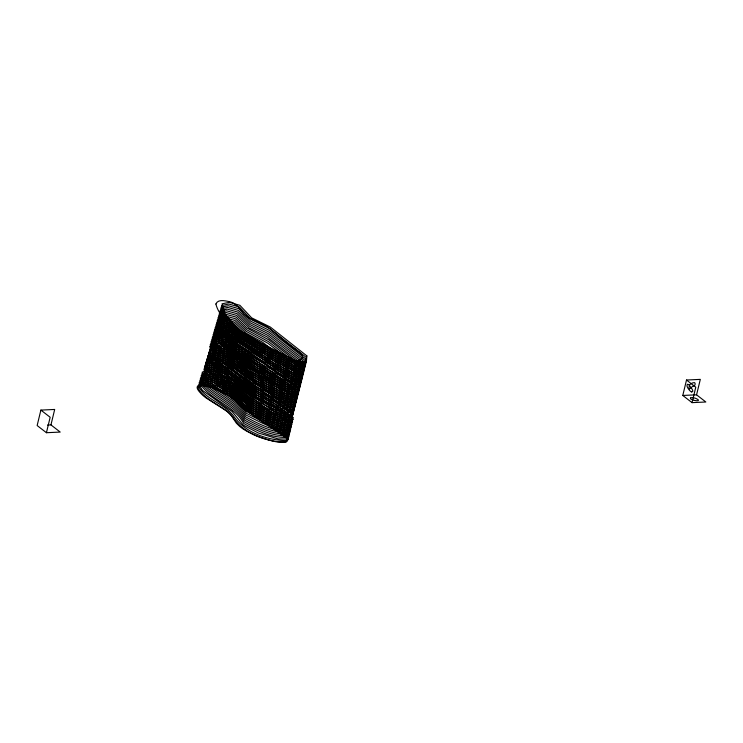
<?xml version="1.0" encoding="UTF-8"?>
<svg xmlns="http://www.w3.org/2000/svg" width="743" height="743" viewBox="0 0 743 743"><rect width="100%" height="100%" fill="white"/><g stroke="black" fill="none" stroke-linecap="round" stroke-linejoin="round"><path stroke-width="1.11" d="M50.951 424.894L54.685 409.449L40.884 410.099L37.15 425.535L46.428 432.714L60.22 432.073L50.951 424.894L47.496 425.052M46.428 432.714L50.162 417.269L40.884 410.099M682.78 395.462L686.513 380.026L700.315 379.376L696.572 394.821L705.85 402L692.049 402.641L682.78 395.462L696.572 394.821M692.049 402.641L695.782 387.196L686.513 380.026M691.074 387.679L689.365 388.97L689.002 387.8A11.256 8.164 -52.3 0 1 689.123 386.75L689.68 384.948A2.21 1.607 -52.3 0 1 690.228 384.261L691.352 383.499A10.876 7.894 -52.3 0 1 693.126 382.784L694.464 382.645A1.43 1.04 -52.3 0 1 694.816 382.896L695.03 383.36A3.39 2.461 -52.3 0 1 695.123 384.252L694.742 385.32L693.507 385.896M691.482 391.821C694.436 392.415 691.714 388.217 690.73 387.344A26.507 15.519 87.3 0 1 690.256 386.685L689.402 385.459A6.455 3.78 87.3 0 0 688.362 384.475L687.544 384.27A0.994 0.585 87.3 0 0 687.191 384.586L687.024 385.701A2.563 1.495 87.3 0 0 687.219 386.741L687.851 388.069A18.389 10.764 87.3 0 0 688.612 389.146A15.074 8.823 87.3 0 0 691.445 391.988M691.111 387.716A8.972 6.511 -52.3 0 1 693.479 385.812M215.888 304.008C218.396 314.373 227.144 322.378 234.844 329.372A68.44 24.751 13.6 0 0 245.775 336.542L270.201 348.634A75.368 27.259 13.6 0 1 274.39 350.975C282.489 355.145 292.008 364.553 301.584 359.25A20.061 7.254 13.6 0 0 302.605 357.764L302.178 355.33L299.615 352.516L286.826 342.913L268.743 327.7A31.708 11.461 13.6 0 0 264.647 325.313L247.289 316.973L243.815 313.927L238.011 306.469L233.525 303.135A9.557 3.455 13.6 0 0 229.884 301.76C225.631 300.924 217.931 298.751 215.888 304.008M690.451 398.164L690.507 398.517A5.489 1.988 13.6 0 0 690.851 399.037C692.049 400.384 700.203 401.796 698.244 399.771A9.891 3.576 13.6 0 0 697.018 399.01L695.736 398.397A4.021 1.458 13.6 0 0 693.813 397.83L693.59 397.793A4.997 1.802 13.6 0 0 692.457 397.644L691.074 397.681A2.405 0.873 13.6 0 0 690.591 397.895L690.451 398.164M303.125 370.776L302.791 376.023L294.702 376.85L291.46 375.912L260.626 359.863L236.785 345.449L221.024 329.279L217.578 319.193L224.479 317.614L234.872 320.419L246.193 331.341L267.907 343.266L303.125 370.776M302.299 374.11L301.964 379.339L293.847 380.119L290.597 379.19L259.651 363.225L236.367 348.801L220.234 332.678L216.584 322.611L223.364 321.004L233.701 323.762L245.506 334.666L262.047 343.925L302.299 374.11M302.707 372.438L302.382 377.676L294.274 378.484L291.024 377.546L260.143 361.544L236.571 347.12L220.625 330.979L217.086 320.902L223.922 319.304L234.286 322.091L245.84 333.003L262.567 342.272L302.707 372.438M303.534 369.104L303.2 374.37L295.12 375.215L291.888 374.268L261.099 358.182L237.017 343.777L221.433 327.589L218.08 317.475L225.036 315.914L235.447 318.747L246.555 329.669L268.474 341.622L303.534 369.104M303.952 367.451L303.618 372.717L295.538 373.58L292.305 372.624L261.564 356.501L237.258 342.096L221.841 325.889L218.581 315.766L225.584 314.215L236.023 317.075L246.927 328.007L269.04 339.978L303.952 367.451M301.472 377.453L301.129 382.654L292.974 383.379L289.714 382.478C263.31 369.271 235.457 356.575 216.91 332.548L215.591 326.028L222.241 324.394L232.513 327.106L244.846 337.991L260.988 347.213L301.472 377.453M301.881 375.782L301.547 380.992L293.411 381.753L290.151 380.834L256.484 363.55L236.172 350.473L219.835 334.369L216.092 324.32L222.807 322.694L233.107 325.434L245.171 336.328L261.517 345.569L301.881 375.782M304.37 365.788L304.026 371.063L295.955 371.946L259.205 353.464L237.519 340.415L222.25 324.189L219.074 314.057L226.132 312.524L236.59 315.394L249.128 327.904L267.22 336.978L304.37 365.788M301.064 379.125L300.711 384.317L292.538 385.013L289.268 384.122L255.536 366.921L235.819 353.817L216.492 334.257L215.089 327.747L221.674 326.084L231.918 328.768L244.521 339.653L260.449 348.857L301.064 379.125M304.779 364.135L304.426 369.42L296.364 370.311L259.641 351.792L237.788 338.734L222.668 322.49L219.575 312.348L226.68 310.825L237.156 313.722L249.509 326.233L267.749 335.334L304.779 364.135M305.197 362.482L304.834 367.776L296.763 368.677L260.069 350.111L238.076 337.043L223.086 320.79L220.077 310.639L227.219 309.125L237.714 312.041L249.908 324.561L268.279 333.681L305.197 362.482M300.655 380.797L300.283 385.979L292.101 386.648L288.823 385.756L255.063 368.602L235.652 355.479L216.074 335.957L214.597 329.455L221.108 327.774L231.324 330.44L242.524 339.746L259.92 350.501L300.655 380.797M300.246 382.478L299.866 387.642L291.655 388.283L288.368 387.4L254.58 370.283L235.494 357.151L215.656 337.656L214.095 331.164L220.532 329.474L230.72 332.102L242.19 341.409L257.022 350.891L300.246 382.478M305.614 360.838L305.234 366.132L297.163 367.042L260.487 348.439L238.392 335.362L223.513 319.091L220.569 308.93L227.757 307.435L238.271 310.36L250.326 322.889L268.79 332.028L305.614 360.838M299.828 384.159L299.438 389.304L291.21 389.908L287.912 389.044L261.731 376.032L238.549 361.423L215.238 339.356L213.594 332.873L219.965 331.164L227.795 332.78L256.53 352.526L299.828 384.159M306.032 359.185L305.642 364.488L297.562 365.407L260.904 346.758L238.717 333.672L223.949 317.391L221.07 307.221L228.296 305.735L238.819 308.679L250.753 321.208L269.3 330.366L306.032 359.185M299.42 385.84L299.02 390.976L290.764 391.542L287.457 390.679L248.905 370.868L217.523 344.52L213.102 334.591L219.389 332.855L227.182 334.461L256.038 354.17L299.42 385.84M306.46 357.55L306.042 362.853L297.943 363.773L261.313 345.086L239.06 331.982L224.386 315.691L221.563 305.522L228.825 304.036L239.357 306.989L251.19 319.536L269.802 328.712L306.46 357.55M299.011 387.521L298.593 392.638L290.318 393.177L287.002 392.323L248.506 372.549L217.151 346.219L212.6 336.3L218.823 334.554L226.578 336.133L299.011 387.521M306.878 355.906L306.432 361.209L298.333 362.129L261.712 343.415L239.422 330.291L224.832 313.983L222.064 303.813L229.355 302.336L239.896 305.308L251.654 317.855L270.303 327.05L306.878 355.906M298.602 389.202L298.166 394.301L289.863 394.802L283.427 392.861L248.106 374.231L216.77 347.91L212.108 338.009L218.247 336.245L225.965 337.805L266.867 365.389L298.602 389.202M298.203 390.883L297.729 395.973L289.417 396.437L282.953 394.514L252.128 378.698L216.399 349.6L211.606 339.727L217.671 337.935L227.683 340.424L298.203 390.883M297.794 392.564L297.302 397.635L288.962 398.072L282.47 396.168L251.626 380.379L216.018 351.29L211.105 341.436L217.095 339.625L227.07 342.086L297.794 392.564M297.386 394.254L296.875 399.297L288.516 399.697L281.996 397.821L251.134 382.06L215.646 352.981L210.613 343.145L216.51 341.325L226.457 343.749L297.386 394.254M296.977 395.935L296.448 400.969L288.061 401.331L281.513 399.474L250.632 383.741L215.266 354.671L210.111 344.863L215.934 343.015L225.844 345.411L296.977 395.935M296.568 397.616L296.011 402.632L287.606 402.966L281.04 401.127L254.635 388.171L214.894 356.361L209.619 346.572L215.359 344.706L225.231 347.074L296.568 397.616M296.169 399.297L295.584 404.303L287.16 404.591L280.557 402.78L254.06 389.861L221.878 364.544L209.433 351.346L210.928 346.86L219.798 347.13L230.209 351.68L296.169 399.297M295.76 400.988L295.147 405.966L286.705 406.226L280.083 404.424L253.493 391.542L221.6 366.215L208.987 353.055L210.39 348.56L219.194 348.82L229.689 353.334L295.76 400.988M205.514 363.894L204.938 368.444C218.256 382.691 236.274 391.292 248.506 406.672C261.982 413.052 275.662 422.386 291.265 420.909L293.392 417.733L245.719 382.478C234.008 373.831 221.061 362.565 205.514 363.894M295.352 402.669L294.711 407.628L286.259 407.861L279.609 406.077L252.926 393.223L221.33 367.887L208.542 354.764L209.842 350.269L218.591 350.501L229.16 354.987L295.352 402.669M294.943 404.35L294.284 409.291C280.603 411.594 269.096 402.214 256.994 397.607C239.441 385.496 222.64 372.132 208.096 356.473L209.303 351.968L217.996 352.182L228.63 356.631L294.943 404.35M287.643 439.754L287.578 440.19A10.56 3.817 13.6 0 1 286.631 441.258C277.891 443.942 268.687 439.791 260.366 437.265A51.518 18.631 13.6 0 1 253.846 434.664L246.88 431.256A40.568 14.665 13.6 0 1 239.748 426.482L236.302 423.101L230.934 415.031L227.646 411.631L206.108 397.979A68.012 24.593 13.6 0 1 202.839 395.35C184.134 378.02 216.965 386.973 223.169 392.369A72.6 26.256 13.6 0 1 227.692 394.849L234.556 399.325A30.621 11.071 13.6 0 1 236.562 401.099L240.361 405.529A51.796 18.733 13.6 0 0 242.459 407.619L259.827 420.148A368.073 133.108 13.6 0 0 268.799 425.85C274.854 430.513 283.715 432.955 287.643 439.754M294.544 406.031L293.847 410.953L285.358 411.12L278.671 409.384L251.793 396.586L220.773 371.24L207.65 358.182L208.755 353.668L217.393 353.863L228.101 358.284L294.544 406.031M206.052 362.185L205.393 366.736C218.656 381.066 236.543 389.852 249.035 404.991C262.483 411.343 276.117 420.779 291.693 419.256L292.519 414.418L246.174 380.834C234.407 372.262 221.618 360.838 206.052 362.185M294.135 407.712L293.42 412.616L284.913 412.755L271.947 408.743L251.227 398.267L220.485 372.912L207.195 359.9L208.216 355.377L216.798 355.553L227.572 359.937L294.135 407.712M293.726 409.393L292.983 414.278C277.492 415.969 264.034 406.18 250.67 399.948C236.655 386.416 219.984 375.986 206.749 361.609L207.668 357.077L216.204 357.234L227.042 361.59L293.726 409.393M293.327 411.065L292.556 415.941C277.037 417.575 263.514 407.907 250.122 401.629C236.367 387.855 219.603 377.583 206.294 363.318L207.13 358.785L215.609 358.925L226.504 363.243L244.103 375.066L293.327 411.065M206.591 360.485L205.848 365.027C219.055 379.441 236.803 388.422 249.574 403.31C262.994 409.625 276.572 419.173 292.129 417.594L292.918 412.746L225.974 364.897L215.024 360.606L206.591 360.485M292.993 419.405L290.847 422.572L282.294 422.563L268.975 418.746L247.976 408.344L235.104 394.765L206.944 373.385L204.975 365.593C220.504 364.293 233.599 375.41 245.264 384.122L292.993 419.405M292.603 421.077L290.42 424.225L281.866 424.197L268.502 420.417L247.456 410.025L234.862 396.437L206.508 375.085L204.446 367.302C220.392 366.327 234.472 377.165 246.026 387.001L292.603 421.077M292.203 422.748L290.002 425.878L281.448 425.832L268.037 422.08L246.955 411.696L234.621 398.109L206.08 376.794L203.907 369.002C219.817 368.064 234.082 378.707 245.524 388.654L292.203 422.748M291.804 424.411L289.575 427.522C273.888 428.832 260.022 419.869 246.453 413.377C235.531 395.415 212.656 390.214 202.152 372.243L206.823 370.107L216.25 372.104L233.85 380.983L245.023 390.298L291.804 424.411M291.405 426.073L289.166 429.175C273.452 430.448 259.558 421.56 245.97 415.049C235.234 396.911 212.229 391.886 201.659 373.952L206.266 371.806C234.194 376.404 252.314 401.081 275.737 414.668L291.405 426.073M291.005 427.727L288.748 430.819C273.275 431.469 258.713 424.058 245.496 416.73C234.918 398.434 211.811 393.567 201.158 375.67L205.718 373.506L215.108 375.456L232.996 384.298L245.181 394.83L291.005 427.727M290.615 429.389L288.34 432.472C272.848 433.085 258.258 425.758 245.032 418.402C234.593 399.966 211.383 395.239 200.666 377.379L205.179 375.196L214.541 377.138L232.559 385.961L244.661 396.483L290.615 429.389M288.219 439.243L285.971 442.308C266.904 441.732 245.803 434.636 234.017 418.885C224.702 405.204 205.616 402.019 197.684 387.623L202.003 385.403L211.272 387.27L229.671 395.963L241.642 406.449L288.219 439.243M290.216 431.042L287.931 434.116C272.44 434.711 257.812 427.448 244.586 420.083C234.259 401.526 210.956 396.92 200.164 379.088L204.641 376.896L213.984 378.828L232.104 387.614L244.141 398.137L290.216 431.042M288.618 437.618L286.352 440.673C267.285 440.088 246.184 432.983 234.416 417.204C225.138 403.514 206.062 400.328 198.186 385.914L202.523 383.704L211.801 385.571L230.181 394.282L242.134 404.786L288.618 437.618M289.816 432.686L287.532 435.76C272.031 436.336 257.384 429.138 244.15 421.755C233.906 403.105 210.529 398.601 199.672 380.797L204.102 378.596L213.427 380.509L231.64 389.286L243.63 399.799L289.816 432.686M289.417 434.33L287.132 437.395C271.632 437.961 256.967 430.829 243.723 423.426C233.534 404.712 210.093 400.291 199.18 382.496L203.573 380.295L212.879 382.19L231.166 390.948L243.128 401.452L289.417 434.33M289.018 435.974L286.742 439.039L278.235 438.946L258.35 433.02L243.314 425.107L232.104 411.501L202.495 390.409L198.678 384.205L203.043 381.995L212.34 383.88L230.683 392.62L242.627 403.115L289.018 435.974"/></g></svg>
